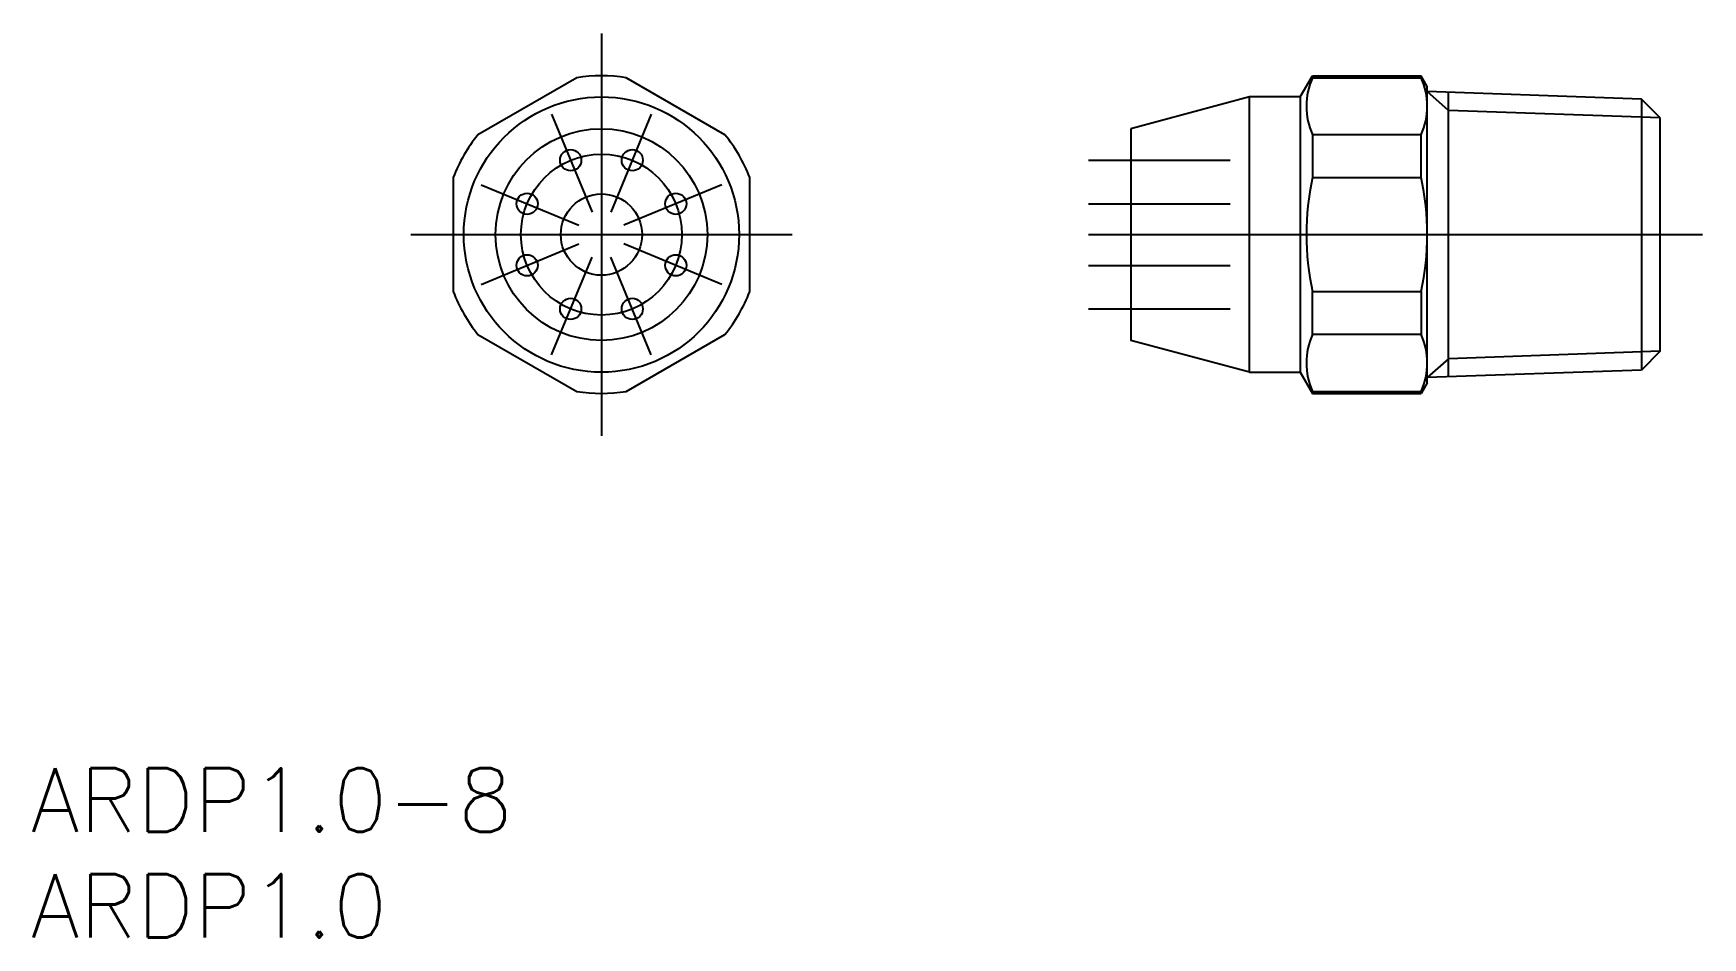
# Model space of a CAD drawing. Extents: x 0.1 to 79, y 0 to 42.7.
import ezdxf

# ---------------------------------------------------------------- set-up
doc = ezdxf.new("R2010")
doc.units = 0
doc.linetypes.add('CENTER', pattern=[50.8, 31.75, -6.35, 6.35, -6.35])
doc.layers.get('0').update_dxf_attribs({"linetype": 'CONTINUOUS'})
doc.layers.add('CENTER', color=1, linetype='CENTER')
doc.styles.get("Standard").update_dxf_attribs({"font": 'txt.shx', "height": 3, "bigfont": 'bigfont.shx'})

# ---------------------------------------------------------------- blocks, each defined once
blk = doc.blocks.new('*U5')
at = {"color": 7, "linetype": 'CONTINUOUS'}
blk.add_text('ARDP1.0', height=3, dxfattribs=at).set_placement((0, 0))
blk = doc.blocks.new('*U10')
at = {"color": 7, "linetype": 'CONTINUOUS'}
blk.add_text('ARDP1.0-8', height=3, dxfattribs=at).set_placement((0, 5))

msp = doc.modelspace()

# ---------------------------------------------------------------- linework, layer by layer
at = {"color": 7, "linetype": 'CONTINUOUS'}
for p, q in [((25.787, 40.607), (21.124, 37.914)), ((32.787, 37.914), (28.124, 40.607)), ((59.955, 39.698), (60.533, 40.698)), ((60.533, 40.698), (65.667, 40.698)), ((60.533, 40.698), (60.533, 40.607)), ((60.533, 40.607), (65.667, 40.607)), ((65.955, 40.198), (65.667, 40.698)), ((65.667, 40.698), (65.667, 40.607)), ((57.553, 39.698), (51.955, 38.198)), ((59.955, 39.698), (57.553, 39.698)), ((57.553, 26.698), (57.553, 39.698)), ((59.955, 39.698), (59.955, 26.698)), ((65.955, 26.198), (65.955, 40.198)), ((76.068, 39.598), (65.955, 39.951)), ((66.955, 26.481), (66.955, 39.916)), ((66.955, 26.481), (66.955, 39.916)), ((76.955, 38.711), (76.068, 39.598)), ((76.068, 39.598), (76.068, 26.799)), ((76.955, 27.686), (76.955, 38.711)), ((51.955, 38.198), (51.955, 28.198)), ((65.667, 37.914), (60.533, 37.914)), ((60.533, 37.914), (60.533, 35.891)), ((65.667, 35.891), (65.667, 37.914)), ((19.955, 35.891), (19.955, 30.506)), ((33.955, 30.506), (33.955, 35.891)), ((60.533, 35.891), (65.667, 35.891)), ((60.533, 30.506), (65.667, 30.506)), ((60.533, 28.483), (60.533, 30.506)), ((65.667, 30.506), (65.667, 28.483)), ((21.124, 28.483), (25.787, 25.79)), ((28.124, 25.79), (32.787, 28.483)), ((65.667, 28.483), (60.533, 28.483)), ((57.553, 26.698), (51.955, 28.198)), ((76.955, 27.686), (76.068, 26.799)), ((57.553, 26.698), (59.955, 26.698)), ((59.955, 26.698), (60.533, 25.698)), ((65.955, 26.198), (65.667, 25.698)), ((76.068, 26.799), (65.955, 26.446)), ((60.533, 25.698), (60.533, 25.79)), ((60.533, 25.79), (65.667, 25.79)), ((60.533, 25.698), (65.667, 25.698)), ((65.667, 25.698), (65.667, 25.79))]:
    msp.add_line(p, q, dxfattribs=at)
at = {"color": 3, "linetype": 'CONTINUOUS'}
for p, q in [((66.956, 39.06), (65.955, 39.951)), ((76.955, 38.711), (66.955, 39.06)), ((76.955, 27.686), (66.955, 27.337)), ((66.956, 27.337), (65.955, 26.446))]:
    msp.add_line(p, q, dxfattribs=at)
at = {"color": 7, "linetype": 'CONTINUOUS'}
for centre, radius in [((26.955, 33.198), 6.5), ((26.955, 33.198), 5), ((25.501, 36.709), 0.5), ((28.41, 36.709), 0.5), ((23.445, 34.653), 0.5), ((26.955, 33.198), 1.92), ((30.466, 34.653), 0.5), ((23.445, 31.744), 0.5), ((30.466, 31.744), 0.5), ((25.501, 29.688), 0.5), ((28.41, 29.688), 0.5)]:
    msp.add_circle(centre, radius, dxfattribs=at)
for centre, radius, start, end in [((26.955, 33.198), 7.5, 81.03947, 98.96053), ((63.534, 39.261), 3.29, 155.8419, 204.1581), ((62.666, 39.261), 3.289, 335.83544, 24.16456), ((26.955, 33.198), 7.5, 141.03947, 158.96053), ((26.955, 33.198), 7.5, 21.03947, 38.96053), ((72.956, 33.198), 12.711, 167.77076, 192.22924), ((53.256, 33.198), 12.699, 347.75864, 12.24136), ((26.955, 33.198), 7.5, 201.03947, 218.96053), ((26.955, 33.198), 7.5, 321.03947, 338.96053), ((63.539, 27.136), 3.293, 155.87223, 204.12777), ((62.65, 27.136), 3.303, 335.94934, 24.05066), ((26.955, 33.198), 7.5, 261.03947, 278.96053)]:
    msp.add_arc(centre, radius, start, end, dxfattribs=at)
at = {"layer": 'CENTER', "color": 1, "linetype": 'CENTER'}
for p, q in [((26.955, 42.698), (26.955, 23.698)), ((24.602, 38.88), (26.515, 34.261)), ((29.309, 38.88), (27.395, 34.261)), ((49.955, 36.709), (56.643, 36.709)), ((21.274, 35.552), (25.893, 33.639)), ((32.637, 35.552), (28.018, 33.639)), ((49.955, 34.653), (56.643, 34.653)), ((17.955, 33.198), (35.955, 33.198)), ((49.955, 33.198), (78.955, 33.198)), ((21.274, 30.845), (25.893, 32.758)), ((32.637, 30.845), (28.018, 32.758)), ((24.602, 27.517), (26.515, 32.136)), ((29.309, 27.517), (27.395, 32.136)), ((49.955, 31.744), (56.643, 31.744)), ((49.955, 29.688), (56.643, 29.688))]:
    msp.add_line(p, q, dxfattribs=at)
msp.add_circle((26.955, 33.198), 3.8, dxfattribs=at)

# ---------------------------------------------------------------- block references
at = {"color": 7, "linetype": 'CONTINUOUS'}
for name in ['*U10', '*U5']:
    msp.add_blockref(name, (0, 0), dxfattribs=at)

doc.saveas('drawing.dxf')
